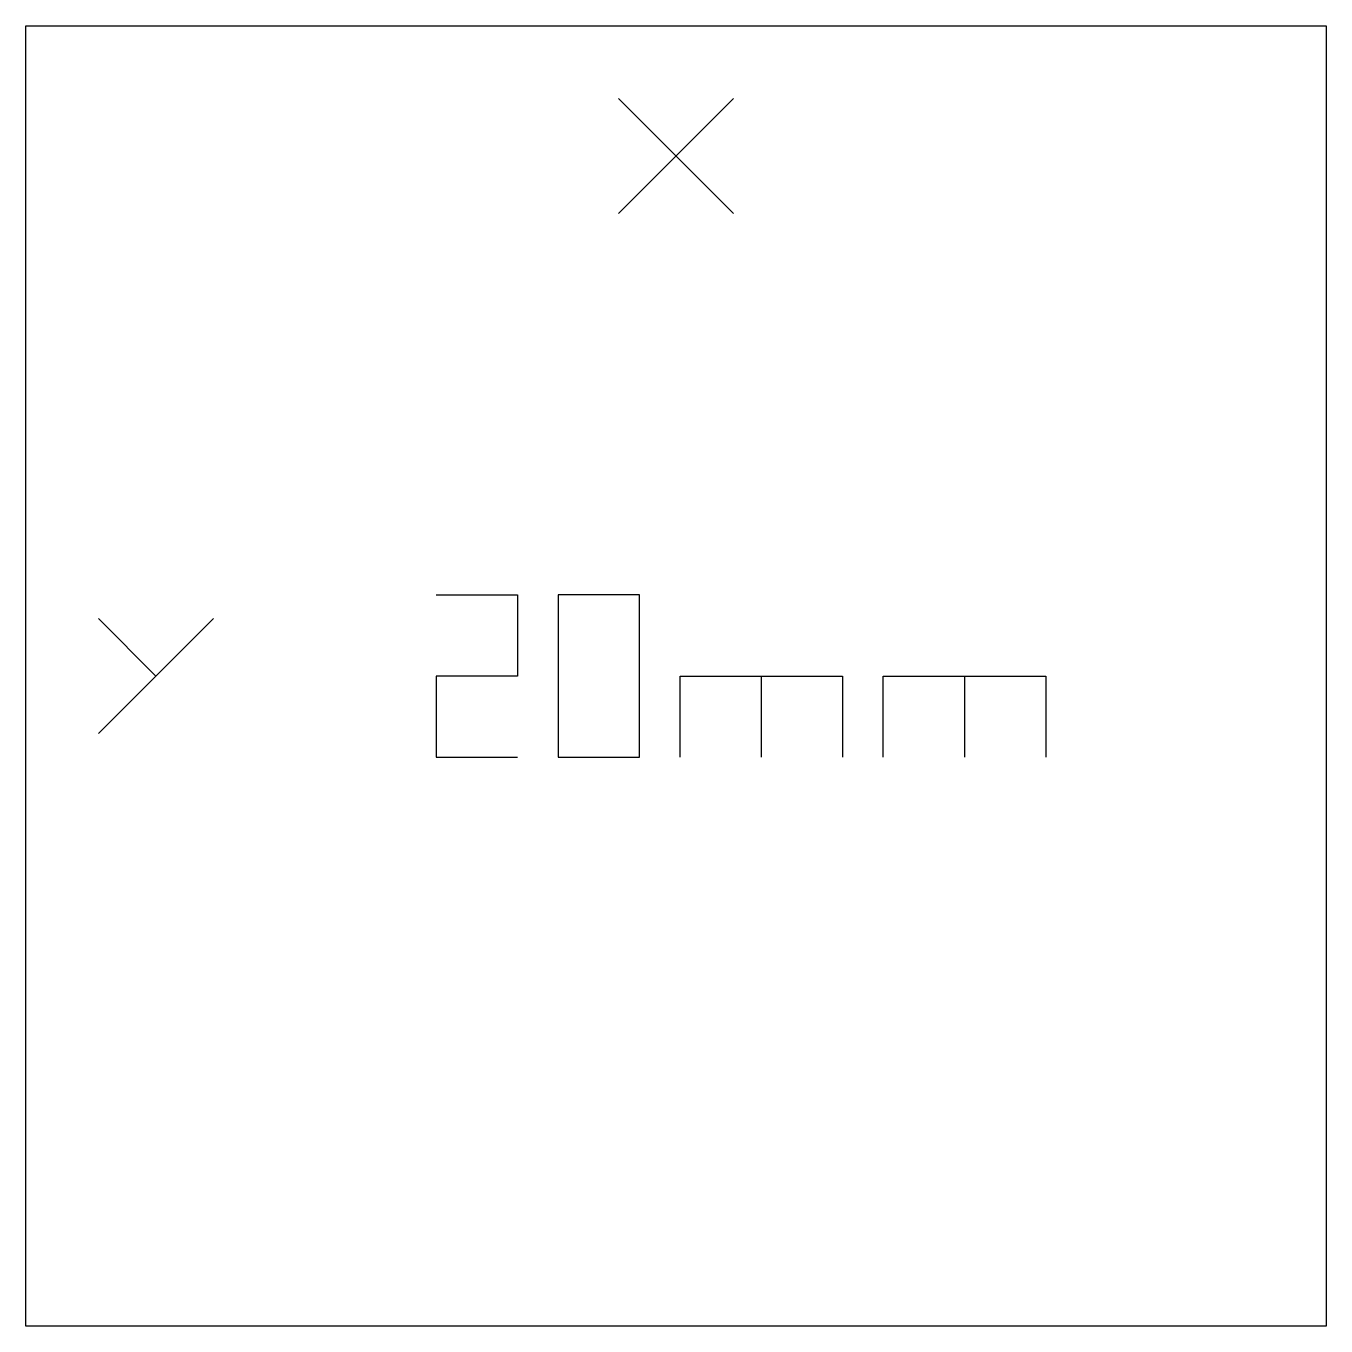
# Model space of a CAD drawing. Extents: x -20 to 0, y 0 to 20.
import ezdxf

# ---------------------------------------------------------------- set-up
doc = ezdxf.new("R2010")
doc.units = 0
doc.layers.add('Sketch002', color=7, linetype='CONTINUOUS')

msp = doc.modelspace()

# ---------------------------------------------------------------- linework, layer by layer
at = {"layer": 'Sketch002'}
for p, q in [((-20, 0), (-20, 20)), ((-20, 20), (0, 20)), ((0, 20), (0, 0)), ((-9.11612, 17.1161), (-10.8839, 18.8839)), ((-10.8839, 17.1161), (-9.11612, 18.8839)), ((-13.6875, 11.25), (-12.4375, 11.25)), ((-12.4375, 11.25), (-12.4375, 10)), ((-11.8125, 11.25), (-11.8125, 10)), ((-10.5625, 11.25), (-11.8125, 11.25)), ((-10.5625, 10), (-10.5625, 11.25)), ((-18, 10), (-18.8839, 10.8839)), ((-18.8839, 9.11611), (-17.1161, 10.8839)), ((-12.4375, 10), (-13.6875, 10)), ((-13.6875, 10), (-13.6875, 8.75)), ((-11.8125, 10), (-11.8125, 8.75)), ((-10.5625, 8.75), (-10.5625, 10)), ((-9.9375, 8.75), (-9.9375, 10)), ((-9.9375, 10), (-8.6875, 10)), ((-8.6875, 10), (-7.4375, 10)), ((-8.6875, 10), (-8.6875, 8.75)), ((-7.4375, 10), (-7.4375, 8.75)), ((-6.8125, 8.75), (-6.8125, 10)), ((-6.8125, 10), (-5.5625, 10)), ((-5.5625, 10), (-4.3125, 10)), ((-5.5625, 10), (-5.5625, 8.75)), ((-4.3125, 10), (-4.3125, 8.75)), ((-13.6875, 8.75), (-12.4375, 8.75)), ((-11.8125, 8.75), (-10.5625, 8.75)), ((0, 0), (-20, 0))]:
    msp.add_line(p, q, dxfattribs=at)

doc.saveas('drawing.dxf')
